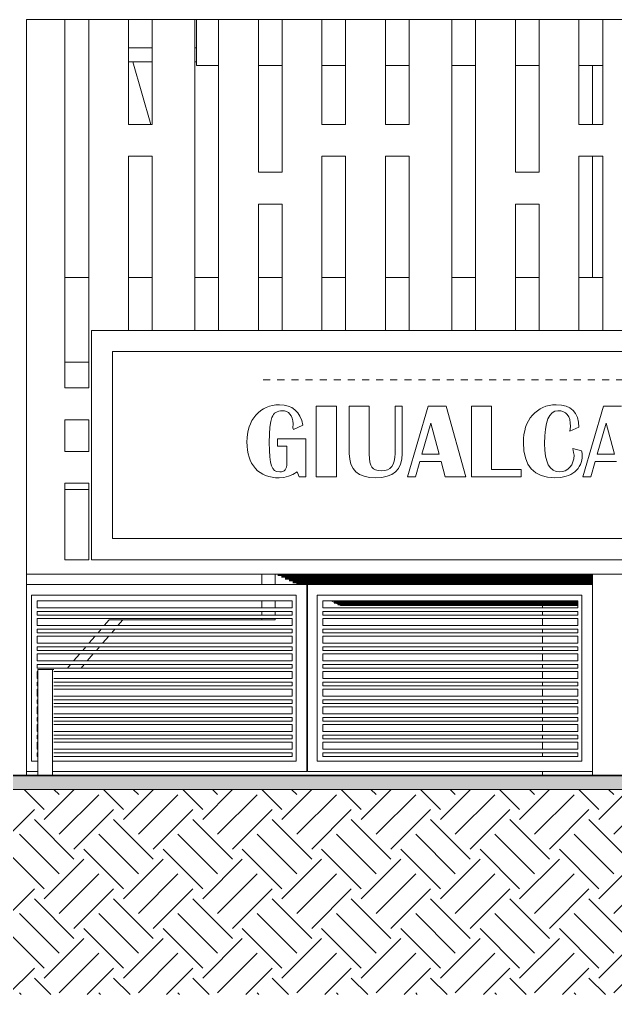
# Model space of a CAD drawing. Header units: metres. Extents: x -144 to 1000, y -717 to 29.
# Drawn here: x -16.41 to -7.96, y -662.78 to -648.98 of the extents above; entities that cross this region are included whole.
import ezdxf

# ---------------------------------------------------------------- set-up
doc = ezdxf.new("R2010")
doc.units = ezdxf.units.M
doc.linetypes.add('Punto 1 mm', pattern=[0.075, 0, -0.075])
doc.layers.get('0').update_dxf_attribs({"color": 1})
for name, color, linetype, lineweight in [('A-DETL-GENF', 1, 'Continuous', 9), ('A-DETL-THIN', 1, 'Continuous', 9), ('A-FLOR', 2, 'Continuous', 9), ('A-FLOR-LEVL', 51, 'Continuous', 9), ('A-FLOR-PATT', 8, 'Continuous', 50), ('A-GENM', 1, 'Continuous', 9), ('A-WALL', 4, 'Continuous', 9), ('C-PRKG', 2, 'Continuous', 9), ('S-COLS', 7, 'Continuous', 9)]:
    doc.layers.add(name, color=color, linetype=linetype, lineweight=lineweight)

# ---------------------------------------------------------------- blocks, each defined once
blk = doc.blocks.new('WEWE')
at = {"layer": 'A-DETL-GENF'}
blk.add_hatch(color=256, dxfattribs=at).paths.add_polyline_path([(-18.716, -659.882), (24.402, -659.882), (24.402, -659.682), (-18.716, -659.682)])
at = {"layer": 'A-DETL-GENF', "color": 252, "true_color": 0x959595}
for p, q in [((-16.055, -660.166), (-16.339, -659.882)), ((-16.055, -660.306), (-15.631, -659.882)), ((-15.844, -659.955), (-15.918, -659.882)), ((-14.932, -660.166), (-15.216, -659.882)), ((-14.932, -660.306), (-14.508, -659.882)), ((-14.722, -659.955), (-14.795, -659.882)), ((-13.81, -660.166), (-14.094, -659.882)), ((-13.81, -660.306), (-13.386, -659.882)), ((-13.599, -659.955), (-13.672, -659.882)), ((-12.687, -660.166), (-12.971, -659.882)), ((-12.687, -660.306), (-12.263, -659.882)), ((-12.477, -659.955), (-12.55, -659.882)), ((-11.565, -660.166), (-11.849, -659.882)), ((-11.565, -660.306), (-11.141, -659.882)), ((-11.354, -659.955), (-11.427, -659.882)), ((-10.442, -660.166), (-10.726, -659.882)), ((-10.442, -660.306), (-10.018, -659.882)), ((-10.232, -659.955), (-10.305, -659.882)), ((-9.32, -660.166), (-9.604, -659.882)), ((-9.32, -660.306), (-8.896, -659.882)), ((-9.109, -659.955), (-9.182, -659.882)), ((-8.197, -660.166), (-8.481, -659.882)), ((-8.197, -660.306), (-7.773, -659.882)), ((-7.987, -659.955), (-8.06, -659.882)), ((-15.844, -660.517), (-15.283, -659.956)), ((-14.722, -660.517), (-14.161, -659.956)), ((-13.599, -660.517), (-13.038, -659.956)), ((-12.477, -660.517), (-11.916, -659.956)), ((-11.354, -660.517), (-10.793, -659.956)), ((-10.232, -660.517), (-9.671, -659.956)), ((-9.109, -660.517), (-8.548, -659.956)), ((-7.987, -660.517), (-7.425, -659.956)), ((-16.757, -660.727), (-16.195, -660.166)), ((-15.634, -660.727), (-15.073, -660.166)), ((-14.511, -660.727), (-13.95, -660.166)), ((-13.389, -660.727), (-12.828, -660.166)), ((-12.266, -660.727), (-11.705, -660.166)), ((-11.144, -660.727), (-10.583, -660.166)), ((-10.021, -660.727), (-9.46, -660.166)), ((-8.899, -660.727), (-8.338, -660.166)), ((-15.634, -660.868), (-16.195, -660.306)), ((-14.511, -660.868), (-15.073, -660.306)), ((-13.389, -660.868), (-13.95, -660.306)), ((-12.266, -660.868), (-12.828, -660.306)), ((-11.144, -660.868), (-11.705, -660.306)), ((-10.021, -660.868), (-10.583, -660.306)), ((-8.899, -660.868), (-9.46, -660.306)), ((-7.776, -660.868), (-8.338, -660.306)), ((-15.844, -661.078), (-16.406, -660.516)), ((-14.722, -661.078), (-15.283, -660.516)), ((-13.599, -661.078), (-14.161, -660.516)), ((-12.477, -661.078), (-13.038, -660.516)), ((-11.354, -661.078), (-11.916, -660.516)), ((-10.232, -661.078), (-10.793, -660.516)), ((-9.109, -661.078), (-9.671, -660.516)), ((-7.987, -661.078), (-8.548, -660.516)), ((-16.055, -661.289), (-16.616, -660.727)), ((-14.932, -661.289), (-15.494, -660.727)), ((-13.81, -661.289), (-14.371, -660.727)), ((-12.687, -661.289), (-13.249, -660.727)), ((-11.565, -661.289), (-12.126, -660.727)), ((-10.442, -661.289), (-11.004, -660.727)), ((-9.32, -661.289), (-9.881, -660.727)), ((-8.197, -661.289), (-8.758, -660.727)), ((-16.055, -661.429), (-15.494, -660.867)), ((-14.932, -661.429), (-14.371, -660.867)), ((-13.81, -661.429), (-13.249, -660.867)), ((-12.687, -661.429), (-12.126, -660.867)), ((-11.565, -661.429), (-11.004, -660.867)), ((-10.442, -661.429), (-9.881, -660.867)), ((-9.32, -661.429), (-8.758, -660.867)), ((-8.197, -661.429), (-7.636, -660.867)), ((-15.844, -661.64), (-15.283, -661.078)), ((-14.722, -661.64), (-14.161, -661.078)), ((-13.599, -661.64), (-13.038, -661.078)), ((-12.477, -661.64), (-11.916, -661.078)), ((-11.354, -661.64), (-10.793, -661.078)), ((-10.232, -661.64), (-9.671, -661.078)), ((-9.109, -661.64), (-8.548, -661.078)), ((-7.987, -661.64), (-7.425, -661.078)), ((-16.757, -661.85), (-16.195, -661.288)), ((-15.634, -661.85), (-15.073, -661.288)), ((-14.511, -661.85), (-13.95, -661.288)), ((-13.389, -661.85), (-12.828, -661.288)), ((-12.266, -661.85), (-11.705, -661.288)), ((-11.144, -661.85), (-10.583, -661.288)), ((-10.021, -661.85), (-9.46, -661.288)), ((-8.899, -661.85), (-8.338, -661.288)), ((-15.634, -661.99), (-16.195, -661.429)), ((-14.511, -661.99), (-15.073, -661.429)), ((-13.389, -661.99), (-13.95, -661.429)), ((-12.266, -661.99), (-12.828, -661.429)), ((-11.144, -661.99), (-11.705, -661.429)), ((-10.021, -661.99), (-10.583, -661.429)), ((-8.899, -661.99), (-9.46, -661.429)), ((-7.776, -661.99), (-8.338, -661.429)), ((-15.844, -662.2), (-16.406, -661.639)), ((-14.722, -662.2), (-15.283, -661.639)), ((-13.599, -662.2), (-14.161, -661.639)), ((-12.477, -662.2), (-13.038, -661.639)), ((-11.354, -662.2), (-11.916, -661.639)), ((-10.232, -662.2), (-10.793, -661.639)), ((-9.109, -662.2), (-9.671, -661.639)), ((-7.987, -662.2), (-8.548, -661.639)), ((-16.055, -662.411), (-16.616, -661.85)), ((-14.932, -662.411), (-15.494, -661.85)), ((-13.81, -662.411), (-14.371, -661.85)), ((-12.687, -662.411), (-13.249, -661.85)), ((-11.565, -662.411), (-12.126, -661.85)), ((-10.442, -662.411), (-11.004, -661.85)), ((-9.32, -662.411), (-9.881, -661.85)), ((-8.197, -662.411), (-8.758, -661.85)), ((-16.055, -662.551), (-15.494, -661.99)), ((-14.932, -662.551), (-14.371, -661.99)), ((-13.81, -662.551), (-13.249, -661.99)), ((-12.687, -662.551), (-12.126, -661.99)), ((-11.565, -662.551), (-11.004, -661.99)), ((-10.442, -662.551), (-9.881, -661.99)), ((-9.32, -662.551), (-8.758, -661.99)), ((-8.197, -662.551), (-7.636, -661.99)), ((-15.844, -662.762), (-15.283, -662.201)), ((-14.722, -662.762), (-14.161, -662.201)), ((-13.599, -662.762), (-13.038, -662.201)), ((-12.477, -662.762), (-11.916, -662.201)), ((-11.354, -662.762), (-10.793, -662.201)), ((-10.232, -662.762), (-9.671, -662.201)), ((-9.109, -662.762), (-8.548, -662.201)), ((-7.987, -662.762), (-7.425, -662.201)), ((-16.569, -662.784), (-16.195, -662.411)), ((-15.446, -662.784), (-15.073, -662.411)), ((-14.324, -662.784), (-13.95, -662.411)), ((-13.201, -662.784), (-12.828, -662.411)), ((-12.079, -662.784), (-11.705, -662.411)), ((-10.956, -662.784), (-10.583, -662.411)), ((-9.834, -662.784), (-9.46, -662.411)), ((-8.711, -662.784), (-8.338, -662.411)), ((-15.962, -662.784), (-16.195, -662.551)), ((-14.84, -662.784), (-15.073, -662.551)), ((-13.717, -662.784), (-13.95, -662.551)), ((-12.595, -662.784), (-12.828, -662.551)), ((-11.472, -662.784), (-11.705, -662.551)), ((-10.349, -662.784), (-10.583, -662.551)), ((-9.227, -662.784), (-9.46, -662.551)), ((-8.104, -662.784), (-8.338, -662.551)), ((-16.383, -662.784), (-16.406, -662.761)), ((-15.26, -662.784), (-15.283, -662.761)), ((-14.138, -662.784), (-14.161, -662.761)), ((-13.015, -662.784), (-13.038, -662.761)), ((-11.892, -662.784), (-11.916, -662.761)), ((-10.77, -662.784), (-10.793, -662.761)), ((-9.647, -662.784), (-9.671, -662.761)), ((-8.525, -662.784), (-8.548, -662.761))]:
    blk.add_line(p, q, dxfattribs=at)
at = {"layer": 'A-DETL-THIN'}
for p, q in [((-18.716, -659.682), (24.402, -659.682)), ((24.402, -659.882), (-18.732, -659.882)), ((24.402, -659.882), (-18.716, -659.882))]:
    blk.add_line(p, q, dxfattribs=at)
at = {"layer": 'A-FLOR'}
for p, q in [((-14.863, -649.382), (-14.525, -649.382)), ((-13.922, -649.382), (-13.9, -649.382)), ((-14.525, -649.582), (-14.863, -649.582)), ((-13.9, -649.582), (-13.922, -649.582)), ((-11.858, -657.278), (-11.991, -657.213)), ((-8.495, -657.278), (-11.858, -657.278)), ((-8.495, -657.278), (-11.858, -657.278))]:
    blk.add_line(p, q, dxfattribs=at)
at = {"layer": 'A-FLOR', "lineweight": 35}
blk.add_line((24.402, -659.682), (-18.732, -659.682), dxfattribs=at)
at = {"layer": 'A-FLOR-LEVL', "color": 251, "linetype": 'Punto 1 mm', "true_color": 0x6c6c6c}
blk.add_line((-12.953, -654.082), (21.26, -654.082), dxfattribs=at)
at = {"layer": 'A-FLOR-PATT', "color": 9, "true_color": 0xc0c0c0}
for p, q in [((-12.748, -656.842), (-8.287, -656.842)), ((-12.694, -656.868), (-8.287, -656.868)), ((-12.641, -656.895), (-8.287, -656.895)), ((-12.587, -656.921), (-8.287, -656.921)), ((-12.534, -656.947), (-8.287, -656.947)), ((-12.481, -656.973), (-8.287, -656.973)), ((-12.337, -656.999), (-12.327, -656.999)), ((-12.337, -657.025), (-12.327, -657.025)), ((-11.947, -657.234), (-8.495, -657.234)), ((-11.894, -657.26), (-8.495, -657.26))]:
    blk.add_line(p, q, dxfattribs=at)
at = {"layer": 'A-GENM'}
for p, q in [((-12.949, -654.494), (-12.988, -654.519)), ((-12.909, -654.473), (-12.949, -654.494)), ((-12.866, -654.457), (-12.909, -654.473)), ((-12.82, -654.446), (-12.866, -654.457)), ((-12.772, -654.439), (-12.82, -654.446)), ((-12.722, -654.437), (-12.772, -654.439)), ((-12.657, -654.441), (-12.722, -654.437)), ((-12.599, -654.455), (-12.657, -654.441)), ((-12.547, -654.477), (-12.599, -654.455)), ((-12.503, -654.509), (-12.547, -654.477)), ((-12.464, -654.549), (-12.503, -654.509)), ((-11.917, -654.454), (-12.201, -654.454)), ((-12.201, -654.454), (-12.201, -655.454)), ((-11.917, -655.454), (-11.917, -654.454)), ((-11.451, -654.454), (-11.734, -654.454)), ((-11.734, -654.454), (-11.734, -655.127)), ((-11.451, -655.136), (-11.451, -654.454)), ((-10.984, -654.454), (-11.084, -654.454)), ((-11.084, -654.454), (-11.084, -655.127)), ((-10.984, -655.127), (-10.984, -654.454)), ((-10.615, -654.454), (-10.911, -655.454)), ((-10.36, -654.454), (-10.615, -654.454)), ((-10.082, -655.454), (-10.36, -654.454)), ((-9.717, -654.454), (-10, -654.454)), ((-10, -654.454), (-10, -655.454)), ((-9.717, -655.354), (-9.717, -654.454)), ((-9.031, -654.495), (-9.069, -654.52)), ((-8.991, -654.474), (-9.031, -654.495)), ((-8.948, -654.458), (-8.991, -654.474)), ((-8.902, -654.446), (-8.948, -654.458)), ((-8.854, -654.439), (-8.902, -654.446)), ((-8.804, -654.437), (-8.854, -654.439)), ((-8.729, -654.442), (-8.804, -654.437)), ((-8.663, -654.457), (-8.729, -654.442)), ((-8.608, -654.481), (-8.663, -654.457)), ((-8.563, -654.516), (-8.608, -654.481)), ((-8.131, -654.454), (-8.427, -655.454)), ((-7.876, -654.454), (-8.131, -654.454)), ((-13.086, -654.62), (-13.112, -654.66)), ((-13.056, -654.582), (-13.086, -654.62)), ((-13.023, -654.548), (-13.056, -654.582)), ((-12.988, -654.519), (-13.023, -654.548)), ((-12.846, -654.673), (-12.829, -654.615)), ((-12.829, -654.615), (-12.818, -654.593)), ((-12.818, -654.593), (-12.805, -654.574)), ((-12.805, -654.574), (-12.791, -654.557)), ((-12.791, -654.557), (-12.774, -654.544)), ((-12.774, -654.544), (-12.755, -654.534)), ((-12.755, -654.534), (-12.733, -654.526)), ((-12.733, -654.526), (-12.71, -654.522)), ((-12.71, -654.522), (-12.685, -654.52)), ((-12.685, -654.52), (-12.651, -654.523)), ((-12.651, -654.523), (-12.621, -654.532)), ((-12.621, -654.532), (-12.596, -654.547)), ((-12.596, -654.547), (-12.574, -654.567)), ((-12.574, -654.567), (-12.557, -654.594)), ((-12.557, -654.594), (-12.543, -654.626)), ((-12.543, -654.626), (-12.534, -654.664)), ((-12.433, -654.599), (-12.464, -654.549)), ((-12.408, -654.657), (-12.433, -654.599)), ((-9.169, -654.623), (-9.195, -654.664)), ((-9.138, -654.585), (-9.169, -654.623)), ((-9.105, -654.55), (-9.138, -654.585)), ((-9.069, -654.52), (-9.105, -654.55)), ((-8.94, -654.702), (-8.92, -654.637)), ((-8.92, -654.637), (-8.893, -654.586)), ((-8.893, -654.586), (-8.861, -654.549)), ((-8.861, -654.549), (-8.822, -654.527)), ((-8.822, -654.527), (-8.778, -654.52)), ((-8.778, -654.52), (-8.736, -654.524)), ((-8.736, -654.524), (-8.7, -654.534)), ((-8.7, -654.534), (-8.67, -654.551)), ((-8.67, -654.551), (-8.645, -654.576)), ((-8.645, -654.576), (-8.625, -654.607)), ((-8.625, -654.607), (-8.611, -654.645)), ((-8.611, -654.645), (-8.603, -654.691)), ((-8.528, -654.561), (-8.563, -654.516)), ((-8.503, -654.615), (-8.528, -654.561)), ((-8.488, -654.68), (-8.503, -654.615)), ((-13.152, -654.75), (-13.166, -654.799)), ((-13.134, -654.704), (-13.152, -654.75)), ((-13.112, -654.66), (-13.134, -654.704)), ((-12.865, -654.851), (-12.858, -654.752)), ((-12.858, -654.752), (-12.846, -654.673)), ((-12.534, -654.664), (-12.528, -654.708)), ((-12.528, -654.708), (-12.534, -654.763)), ((-12.534, -654.763), (-12.526, -654.787)), ((-12.526, -654.787), (-12.39, -654.725)), ((-12.39, -654.725), (-12.408, -654.657)), ((-10.705, -655.137), (-10.578, -654.698)), ((-10.578, -654.698), (-10.46, -655.137)), ((-9.235, -654.755), (-9.249, -654.804)), ((-9.217, -654.708), (-9.235, -654.755)), ((-9.195, -654.664), (-9.217, -654.708)), ((-8.964, -654.877), (-8.955, -654.782)), ((-8.955, -654.782), (-8.94, -654.702)), ((-8.6, -654.743), (-8.607, -654.811)), ((-8.607, -654.811), (-8.483, -654.754)), ((-8.603, -654.691), (-8.6, -654.743)), ((-8.483, -654.754), (-8.488, -654.68)), ((-8.221, -655.137), (-8.094, -654.698)), ((-8.094, -654.698), (-7.976, -655.137)), ((-13.182, -654.905), (-13.184, -654.963)), ((-13.176, -654.851), (-13.182, -654.905)), ((-13.166, -654.799), (-13.176, -654.851)), ((-12.868, -654.97), (-12.865, -654.851)), ((-12.751, -654.92), (-12.751, -655.02)), ((-12.351, -654.92), (-12.751, -654.92)), ((-12.351, -655.454), (-12.351, -654.92)), ((-9.265, -654.912), (-9.267, -654.97)), ((-9.259, -654.857), (-9.265, -654.912)), ((-9.249, -654.804), (-9.259, -654.857)), ((-8.967, -654.986), (-8.964, -654.877)), ((-13.184, -654.963), (-13.182, -655.021)), ((-13.182, -655.021), (-13.177, -655.077)), ((-12.866, -655.082), (-12.868, -654.97)), ((-12.751, -655.02), (-12.618, -655.02)), ((-12.618, -655.02), (-12.618, -655.263)), ((-9.267, -654.97), (-9.26, -655.087)), ((-8.963, -655.08), (-8.967, -654.986)), ((-8.568, -655.055), (-8.555, -655.11)), ((-8.444, -655.087), (-8.568, -655.055)), ((-13.177, -655.077), (-13.167, -655.129)), ((-13.167, -655.129), (-13.154, -655.177)), ((-13.154, -655.177), (-13.137, -655.222)), ((-12.86, -655.174), (-12.866, -655.082)), ((-12.85, -655.247), (-12.86, -655.174)), ((-11.734, -655.127), (-11.728, -655.207)), ((-11.448, -655.198), (-11.451, -655.136)), ((-11.441, -655.25), (-11.448, -655.198)), ((-11.087, -655.184), (-11.096, -655.233)), ((-11.084, -655.127), (-11.087, -655.184)), ((-10.99, -655.207), (-10.984, -655.127)), ((-10.46, -655.137), (-10.705, -655.137)), ((-9.26, -655.087), (-9.239, -655.189)), ((-9.239, -655.189), (-9.204, -655.275)), ((-8.953, -655.162), (-8.963, -655.08)), ((-8.937, -655.231), (-8.953, -655.162)), ((-8.554, -655.199), (-8.565, -655.243)), ((-8.555, -655.11), (-8.55, -655.151)), ((-8.55, -655.151), (-8.554, -655.199)), ((-8.436, -655.122), (-8.444, -655.087)), ((-8.44, -655.221), (-8.435, -655.188)), ((-8.433, -655.152), (-8.436, -655.122)), ((-8.435, -655.188), (-8.433, -655.152)), ((-7.976, -655.137), (-8.221, -655.137)), ((-13.137, -655.222), (-13.117, -655.264)), ((-13.117, -655.264), (-13.092, -655.302)), ((-13.092, -655.302), (-13.064, -655.337)), ((-13.064, -655.337), (-13.032, -655.369)), ((-12.837, -655.3), (-12.85, -655.247)), ((-12.818, -655.338), (-12.837, -655.3)), ((-12.792, -655.365), (-12.818, -655.338)), ((-12.632, -655.339), (-12.643, -655.356)), ((-12.624, -655.317), (-12.632, -655.339)), ((-12.619, -655.292), (-12.624, -655.317)), ((-12.618, -655.263), (-12.619, -655.292)), ((-11.728, -655.207), (-11.711, -655.277)), ((-11.711, -655.277), (-11.681, -655.336)), ((-11.681, -655.336), (-11.64, -655.384)), ((-11.43, -655.291), (-11.441, -655.25)), ((-11.414, -655.321), (-11.43, -655.291)), ((-11.391, -655.342), (-11.414, -655.321)), ((-11.361, -655.358), (-11.391, -655.342)), ((-11.159, -655.336), (-11.192, -655.355)), ((-11.132, -655.309), (-11.159, -655.336)), ((-11.111, -655.275), (-11.132, -655.309)), ((-11.096, -655.233), (-11.111, -655.275)), ((-11.078, -655.384), (-11.037, -655.336)), ((-11.037, -655.336), (-11.007, -655.277)), ((-11.007, -655.277), (-10.99, -655.207)), ((-10.797, -655.454), (-10.734, -655.237)), ((-10.734, -655.237), (-10.432, -655.237)), ((-10.432, -655.237), (-10.373, -655.454)), ((-9.204, -655.275), (-9.156, -655.345)), ((-8.914, -655.287), (-8.937, -655.231)), ((-8.884, -655.331), (-8.914, -655.287)), ((-8.847, -655.362), (-8.884, -655.331)), ((-8.608, -655.319), (-8.639, -655.349)), ((-8.583, -655.284), (-8.608, -655.319)), ((-8.565, -655.243), (-8.583, -655.284)), ((-8.514, -655.361), (-8.493, -655.337)), ((-8.493, -655.337), (-8.475, -655.311)), ((-8.475, -655.311), (-8.46, -655.283)), ((-8.46, -655.283), (-8.448, -655.253)), ((-8.448, -655.253), (-8.44, -655.221)), ((-8.313, -655.454), (-8.25, -655.237)), ((-8.25, -655.237), (-7.949, -655.237)), ((-13.032, -655.369), (-12.998, -655.396)), ((-12.998, -655.396), (-12.96, -655.418)), ((-12.96, -655.418), (-12.919, -655.437)), ((-12.919, -655.437), (-12.875, -655.452)), ((-12.875, -655.452), (-12.828, -655.462)), ((-12.828, -655.462), (-12.778, -655.468)), ((-12.776, -655.375), (-12.792, -655.365)), ((-12.778, -655.468), (-12.725, -655.47)), ((-12.759, -655.382), (-12.776, -655.375)), ((-12.719, -655.387), (-12.759, -655.382)), ((-12.725, -655.47), (-12.66, -655.465)), ((-12.695, -655.385), (-12.719, -655.387)), ((-12.675, -655.379), (-12.695, -655.385)), ((-12.657, -655.37), (-12.675, -655.379)), ((-12.66, -655.465), (-12.596, -655.449)), ((-12.643, -655.356), (-12.657, -655.37)), ((-12.596, -655.449), (-12.534, -655.423)), ((-12.534, -655.423), (-12.474, -655.386)), ((-12.474, -655.386), (-12.443, -655.454)), ((-12.443, -655.454), (-12.351, -655.454)), ((-12.201, -655.454), (-11.917, -655.454)), ((-11.64, -655.384), (-11.588, -655.422)), ((-11.588, -655.422), (-11.523, -655.449)), ((-11.523, -655.449), (-11.447, -655.465)), ((-11.447, -655.465), (-11.36, -655.47)), ((-11.323, -655.367), (-11.361, -655.358)), ((-11.36, -655.47), (-11.272, -655.465)), ((-11.277, -655.37), (-11.323, -655.367)), ((-11.232, -655.367), (-11.277, -655.37)), ((-11.272, -655.465), (-11.195, -655.449)), ((-11.192, -655.355), (-11.232, -655.367)), ((-11.195, -655.449), (-11.131, -655.422)), ((-11.131, -655.422), (-11.078, -655.384)), ((-10.911, -655.454), (-10.797, -655.454)), ((-10.373, -655.454), (-10.082, -655.454)), ((-10, -655.454), (-9.3, -655.454)), ((-9.3, -655.354), (-9.717, -655.354)), ((-9.3, -655.454), (-9.3, -655.354)), ((-9.156, -655.345), (-9.093, -655.4)), ((-9.093, -655.4), (-9.017, -655.439)), ((-9.017, -655.439), (-8.926, -655.463)), ((-8.926, -655.463), (-8.822, -655.47)), ((-8.804, -655.381), (-8.847, -655.362)), ((-8.822, -655.47), (-8.738, -655.465)), ((-8.754, -655.387), (-8.804, -655.381)), ((-8.712, -655.383), (-8.754, -655.387)), ((-8.738, -655.465), (-8.663, -655.449)), ((-8.674, -655.37), (-8.712, -655.383)), ((-8.639, -655.349), (-8.674, -655.37)), ((-8.663, -655.449), (-8.628, -655.437)), ((-8.628, -655.437), (-8.596, -655.422)), ((-8.596, -655.422), (-8.566, -655.404)), ((-8.566, -655.404), (-8.539, -655.384)), ((-8.539, -655.384), (-8.514, -655.361)), ((-8.427, -655.454), (-8.313, -655.454))]:
    blk.add_line(p, q, dxfattribs=at)
at = {"layer": 'A-WALL'}
for p, q in [((-16.306, -648.982), (14.732, -648.982)), ((-16.306, -659.682), (-16.306, -648.982)), ((-15.763, -654.197), (-15.763, -648.982)), ((-15.425, -648.982), (-15.425, -654.197)), ((-14.863, -650.469), (-14.863, -648.982)), ((-14.525, -648.982), (-14.525, -650.469)), ((-13.922, -653.384), (-13.922, -648.982)), ((-13.9, -648.982), (-13.9, -649.632)), ((-13.585, -648.982), (-13.585, -653.384)), ((-13.022, -651.144), (-13.022, -648.982)), ((-12.685, -648.982), (-12.685, -651.144)), ((-12.122, -650.469), (-12.122, -648.982)), ((-11.785, -648.982), (-11.785, -650.469)), ((-11.222, -650.469), (-11.222, -648.982)), ((-10.885, -648.982), (-10.885, -650.469)), ((-10.281, -653.384), (-10.281, -648.982)), ((-9.944, -648.982), (-9.944, -653.384)), ((-9.381, -651.144), (-9.381, -648.982)), ((-9.044, -648.982), (-9.044, -651.144)), ((-8.481, -650.469), (-8.481, -648.982)), ((-8.144, -648.982), (-8.144, -650.469)), ((-14.857, -649.382), (-14.863, -649.362)), ((-14.544, -650.469), (-14.8, -649.582)), ((-13.9, -649.632), (-13.585, -649.632)), ((-13.022, -649.632), (-12.685, -649.632)), ((-12.122, -649.632), (-11.785, -649.632)), ((-11.222, -649.632), (-10.885, -649.632)), ((-10.281, -649.632), (-9.944, -649.632)), ((-9.381, -649.632), (-9.044, -649.632)), ((-8.481, -649.632), (-8.144, -649.632)), ((-14.525, -650.469), (-14.863, -650.469)), ((-11.785, -650.469), (-12.122, -650.469)), ((-10.885, -650.469), (-11.222, -650.469)), ((-8.144, -650.469), (-8.481, -650.469)), ((-14.863, -653.384), (-14.863, -650.919)), ((-14.863, -650.919), (-14.525, -650.919)), ((-14.525, -650.919), (-14.525, -653.384)), ((-12.122, -653.384), (-12.122, -650.919)), ((-12.122, -650.919), (-11.785, -650.919)), ((-11.785, -650.919), (-11.785, -653.384)), ((-11.222, -653.384), (-11.222, -650.919)), ((-11.222, -650.919), (-10.885, -650.919)), ((-10.885, -650.919), (-10.885, -653.384)), ((-8.481, -653.384), (-8.481, -650.919)), ((-8.481, -650.919), (-8.144, -650.919)), ((-8.144, -650.919), (-8.144, -653.384)), ((-12.685, -651.144), (-13.022, -651.144)), ((-9.044, -651.144), (-9.381, -651.144)), ((-13.022, -653.384), (-13.022, -651.594)), ((-13.022, -651.594), (-12.685, -651.594)), ((-12.685, -651.594), (-12.685, -653.384)), ((-9.381, -653.384), (-9.381, -651.594)), ((-9.381, -651.594), (-9.044, -651.594)), ((-9.044, -651.594), (-9.044, -653.384)), ((-15.425, -652.635), (-15.763, -652.635)), ((-14.525, -652.635), (-14.863, -652.635)), ((-13.921, -652.635), (-13.922, -652.632)), ((-13.585, -652.635), (-13.922, -652.635)), ((-12.685, -652.635), (-13.022, -652.635)), ((-11.785, -652.635), (-12.122, -652.635)), ((-10.885, -652.635), (-11.222, -652.635)), ((-9.944, -652.635), (-10.281, -652.635)), ((-9.044, -652.635), (-9.381, -652.635)), ((-8.144, -652.635), (-8.481, -652.635)), ((-4.881, -653.384), (-15.387, -653.384)), ((-15.387, -653.384), (-15.387, -656.629)), ((-15.087, -656.329), (-15.087, -653.684)), ((-15.087, -653.684), (-5.181, -653.684)), ((-15.763, -653.835), (-15.425, -653.835)), ((-15.425, -654.197), (-15.763, -654.197)), ((-15.763, -655.097), (-15.763, -654.647)), ((-15.763, -654.647), (-15.425, -654.647)), ((-15.425, -654.647), (-15.425, -655.097)), ((-15.425, -655.097), (-15.763, -655.097)), ((-15.763, -656.632), (-15.763, -655.547)), ((-15.763, -655.547), (-15.425, -655.547)), ((-15.425, -655.547), (-15.425, -656.632)), ((-15.425, -655.635), (-15.763, -655.635)), ((-5.181, -656.329), (-15.087, -656.329)), ((-15.425, -656.632), (-15.763, -656.632)), ((-15.387, -656.629), (-4.881, -656.629)), ((-14.863, -656.632), (-14.863, -656.629)), ((-14.525, -656.632), (-14.863, -656.632)), ((-14.525, -656.629), (-14.525, -656.632)), ((-13.922, -656.632), (-13.922, -656.629)), ((-13.585, -656.632), (-13.922, -656.632)), ((-13.585, -656.629), (-13.585, -656.632)), ((-13.022, -656.632), (-13.022, -656.629)), ((-12.685, -656.632), (-13.022, -656.632)), ((-12.685, -656.629), (-12.685, -656.632)), ((-12.122, -656.632), (-12.122, -656.629)), ((-11.785, -656.632), (-12.122, -656.632)), ((-11.785, -656.629), (-11.785, -656.632)), ((-11.222, -656.632), (-11.222, -656.629)), ((-10.885, -656.632), (-11.222, -656.632)), ((-10.885, -656.629), (-10.885, -656.632)), ((-10.281, -656.632), (-10.281, -656.629)), ((-9.944, -656.632), (-10.281, -656.632)), ((-9.944, -656.629), (-9.944, -656.632)), ((-9.381, -656.632), (-9.381, -656.629)), ((-9.044, -656.632), (-9.381, -656.632)), ((-9.044, -656.629), (-9.044, -656.632)), ((-8.481, -656.632), (-8.481, -656.629)), ((-8.144, -656.632), (-8.481, -656.632)), ((-8.144, -656.629), (-8.144, -656.632)), ((-16.306, -656.835), (-4.237, -656.835)), ((-12.974, -656.979), (-12.974, -656.835)), ((-12.782, -656.835), (-12.782, -656.979)), ((-12.337, -656.979), (-16.306, -656.979)), ((-12.337, -659.629), (-12.337, -656.979)), ((-8.287, -656.979), (-12.327, -656.979)), ((-12.327, -656.979), (-12.327, -659.629)), ((-8.287, -659.629), (-8.287, -656.979)), ((-16.237, -659.479), (-16.237, -657.129)), ((-16.237, -657.129), (-12.487, -657.129)), ((-12.487, -657.129), (-12.487, -659.479)), ((-12.187, -659.479), (-12.187, -657.129)), ((-12.187, -657.129), (-8.437, -657.129)), ((-8.437, -657.129), (-8.437, -659.479)), ((-16.157, -657.213), (-12.545, -657.213)), ((-16.157, -657.313), (-16.157, -657.213)), ((-12.974, -657.313), (-12.974, -657.213)), ((-12.782, -657.213), (-12.782, -657.313)), ((-12.545, -657.213), (-12.545, -657.313)), ((-12.107, -657.213), (-8.495, -657.213)), ((-12.107, -657.313), (-12.107, -657.213)), ((-8.495, -657.213), (-8.495, -657.313)), ((-12.545, -657.313), (-16.157, -657.313)), ((-16.157, -657.363), (-12.545, -657.363)), ((-16.157, -657.413), (-16.157, -657.363)), ((-12.545, -657.413), (-16.157, -657.413)), ((-12.974, -657.413), (-12.974, -657.363)), ((-12.782, -657.363), (-12.782, -657.413)), ((-12.545, -657.363), (-12.545, -657.413)), ((-8.495, -657.313), (-12.107, -657.313)), ((-12.107, -657.363), (-8.495, -657.363)), ((-12.107, -657.413), (-12.107, -657.363)), ((-8.495, -657.413), (-12.107, -657.413)), ((-8.996, -657.313), (-8.996, -657.278)), ((-8.996, -657.413), (-8.996, -657.363)), ((-8.495, -657.363), (-8.495, -657.413)), ((-16.157, -657.463), (-12.545, -657.463)), ((-16.157, -657.563), (-16.157, -657.463)), ((-15.205, -657.563), (-15.134, -657.482)), ((-12.782, -657.482), (-15.134, -657.482)), ((-14.942, -657.482), (-15.012, -657.563)), ((-12.974, -657.482), (-12.974, -657.463)), ((-12.782, -657.463), (-12.782, -657.482)), ((-12.545, -657.463), (-12.545, -657.563)), ((-12.107, -657.463), (-8.495, -657.463)), ((-12.107, -657.563), (-12.107, -657.463)), ((-8.996, -657.563), (-8.996, -657.463)), ((-8.495, -657.463), (-8.495, -657.563)), ((-12.545, -657.563), (-16.157, -657.563)), ((-16.157, -657.613), (-12.545, -657.613)), ((-16.157, -657.663), (-16.157, -657.613)), ((-12.545, -657.663), (-16.157, -657.663)), ((-15.291, -657.663), (-15.248, -657.613)), ((-15.056, -657.613), (-15.099, -657.663)), ((-12.545, -657.613), (-12.545, -657.663)), ((-8.495, -657.563), (-12.107, -657.563)), ((-12.107, -657.613), (-8.495, -657.613)), ((-12.107, -657.663), (-12.107, -657.613)), ((-8.495, -657.663), (-12.107, -657.663)), ((-8.996, -657.663), (-8.996, -657.613)), ((-8.495, -657.613), (-8.495, -657.663)), ((-16.157, -657.713), (-12.545, -657.713)), ((-16.157, -657.813), (-16.157, -657.713)), ((-12.545, -657.813), (-16.157, -657.813)), ((-15.422, -657.813), (-15.335, -657.713)), ((-15.142, -657.713), (-15.229, -657.813)), ((-12.545, -657.713), (-12.545, -657.813)), ((-12.107, -657.713), (-8.495, -657.713)), ((-12.107, -657.813), (-12.107, -657.713)), ((-8.495, -657.813), (-12.107, -657.813)), ((-8.996, -657.813), (-8.996, -657.713)), ((-8.495, -657.713), (-8.495, -657.813)), ((-16.157, -657.863), (-12.545, -657.863)), ((-16.157, -657.913), (-16.157, -657.863)), ((-12.545, -657.913), (-16.157, -657.913)), ((-16.157, -657.963), (-12.545, -657.963)), ((-16.157, -658.063), (-16.157, -657.963)), ((-15.639, -658.063), (-15.552, -657.963)), ((-15.508, -657.913), (-15.465, -657.863)), ((-15.36, -657.963), (-15.446, -658.063)), ((-15.273, -657.863), (-15.316, -657.913)), ((-12.545, -657.863), (-12.545, -657.913)), ((-12.545, -657.963), (-12.545, -658.063)), ((-12.107, -657.863), (-8.495, -657.863)), ((-12.107, -657.913), (-12.107, -657.863)), ((-8.495, -657.913), (-12.107, -657.913)), ((-12.107, -657.963), (-8.495, -657.963)), ((-12.107, -658.063), (-12.107, -657.963)), ((-8.996, -657.913), (-8.996, -657.863)), ((-8.996, -658.063), (-8.996, -657.963)), ((-8.495, -657.863), (-8.495, -657.913)), ((-8.495, -657.963), (-8.495, -658.063)), ((-12.545, -658.063), (-16.157, -658.063)), ((-8.495, -658.063), (-12.107, -658.063)), ((-16.157, -658.113), (-12.545, -658.113)), ((-16.157, -658.163), (-16.157, -658.113)), ((-12.545, -658.163), (-16.157, -658.163)), ((-16.157, -658.213), (-16.147, -658.213)), ((-16.157, -658.313), (-16.157, -658.213)), ((-16.147, -659.682), (-16.147, -658.182)), ((-15.919, -658.182), (-16.147, -658.182)), ((-15.939, -658.182), (-15.939, -659.682)), ((-15.919, -658.213), (-12.545, -658.213)), ((-15.725, -658.163), (-15.682, -658.113)), ((-15.49, -658.113), (-15.533, -658.163)), ((-12.545, -658.113), (-12.545, -658.163)), ((-12.545, -658.213), (-12.545, -658.313)), ((-12.107, -658.113), (-8.495, -658.113)), ((-12.107, -658.163), (-12.107, -658.113)), ((-8.495, -658.163), (-12.107, -658.163)), ((-12.107, -658.213), (-8.495, -658.213)), ((-12.107, -658.313), (-12.107, -658.213)), ((-8.996, -658.163), (-8.996, -658.113)), ((-8.996, -658.313), (-8.996, -658.213)), ((-8.495, -658.113), (-8.495, -658.163)), ((-8.495, -658.213), (-8.495, -658.313)), ((-16.147, -658.313), (-16.157, -658.313)), ((-16.157, -658.363), (-16.147, -658.363)), ((-16.157, -658.413), (-16.157, -658.363)), ((-12.545, -658.313), (-15.919, -658.313)), ((-15.919, -658.363), (-12.545, -658.363)), ((-12.545, -658.363), (-12.545, -658.413)), ((-8.495, -658.313), (-12.107, -658.313)), ((-12.107, -658.363), (-8.495, -658.363)), ((-12.107, -658.413), (-12.107, -658.363)), ((-8.996, -658.413), (-8.996, -658.363)), ((-8.495, -658.363), (-8.495, -658.413)), ((-16.147, -658.413), (-16.157, -658.413)), ((-16.157, -658.463), (-16.147, -658.463)), ((-16.157, -658.563), (-16.157, -658.463)), ((-12.545, -658.413), (-15.919, -658.413)), ((-15.919, -658.463), (-12.545, -658.463)), ((-12.545, -658.463), (-12.545, -658.563)), ((-8.495, -658.413), (-12.107, -658.413)), ((-12.107, -658.463), (-8.495, -658.463)), ((-12.107, -658.563), (-12.107, -658.463)), ((-8.996, -658.563), (-8.996, -658.463)), ((-8.495, -658.463), (-8.495, -658.563)), ((-16.147, -658.563), (-16.157, -658.563)), ((-16.157, -658.613), (-16.147, -658.613)), ((-16.157, -658.663), (-16.157, -658.613)), ((-12.545, -658.563), (-15.919, -658.563)), ((-15.919, -658.613), (-12.545, -658.613)), ((-12.545, -658.613), (-12.545, -658.663)), ((-8.495, -658.563), (-12.107, -658.563)), ((-12.107, -658.613), (-8.495, -658.613)), ((-12.107, -658.663), (-12.107, -658.613)), ((-8.996, -658.663), (-8.996, -658.613)), ((-8.495, -658.613), (-8.495, -658.663)), ((-16.147, -658.663), (-16.157, -658.663)), ((-16.157, -658.713), (-16.147, -658.713)), ((-16.157, -658.813), (-16.157, -658.713)), ((-12.545, -658.663), (-15.919, -658.663)), ((-15.919, -658.713), (-12.545, -658.713)), ((-12.545, -658.713), (-12.545, -658.813)), ((-8.495, -658.663), (-12.107, -658.663)), ((-12.107, -658.713), (-8.495, -658.713)), ((-12.107, -658.813), (-12.107, -658.713)), ((-8.996, -658.813), (-8.996, -658.713)), ((-8.495, -658.713), (-8.495, -658.813)), ((-16.147, -658.813), (-16.157, -658.813)), ((-16.157, -658.863), (-16.147, -658.863)), ((-16.157, -658.913), (-16.157, -658.863)), ((-16.147, -658.913), (-16.157, -658.913)), ((-12.545, -658.813), (-15.919, -658.813)), ((-15.919, -658.863), (-12.545, -658.863)), ((-12.545, -658.913), (-15.919, -658.913)), ((-12.545, -658.863), (-12.545, -658.913)), ((-8.495, -658.813), (-12.107, -658.813)), ((-12.107, -658.863), (-8.495, -658.863)), ((-12.107, -658.913), (-12.107, -658.863)), ((-8.495, -658.913), (-12.107, -658.913)), ((-8.996, -658.913), (-8.996, -658.863)), ((-8.495, -658.863), (-8.495, -658.913)), ((-16.157, -658.963), (-16.147, -658.963)), ((-16.157, -659.063), (-16.157, -658.963)), ((-16.147, -659.063), (-16.157, -659.063)), ((-15.919, -658.963), (-12.545, -658.963)), ((-12.545, -659.063), (-15.919, -659.063)), ((-12.545, -658.963), (-12.545, -659.063)), ((-12.107, -658.963), (-8.495, -658.963)), ((-12.107, -659.063), (-12.107, -658.963)), ((-8.495, -659.063), (-12.107, -659.063)), ((-8.996, -659.063), (-8.996, -658.963)), ((-8.495, -658.963), (-8.495, -659.063)), ((-16.157, -659.113), (-16.147, -659.113)), ((-16.157, -659.163), (-16.157, -659.113)), ((-16.147, -659.163), (-16.157, -659.163)), ((-15.919, -659.113), (-12.545, -659.113)), ((-12.545, -659.163), (-15.919, -659.163)), ((-12.545, -659.113), (-12.545, -659.163)), ((-12.107, -659.113), (-8.495, -659.113)), ((-12.107, -659.163), (-12.107, -659.113)), ((-8.495, -659.163), (-12.107, -659.163)), ((-8.996, -659.163), (-8.996, -659.113)), ((-8.495, -659.113), (-8.495, -659.163)), ((-16.157, -659.213), (-16.147, -659.213)), ((-16.157, -659.313), (-16.157, -659.213)), ((-16.147, -659.313), (-16.157, -659.313)), ((-15.919, -659.213), (-12.545, -659.213)), ((-12.545, -659.313), (-15.919, -659.313)), ((-12.545, -659.213), (-12.545, -659.313)), ((-12.107, -659.213), (-8.495, -659.213)), ((-12.107, -659.313), (-12.107, -659.213)), ((-8.495, -659.313), (-12.107, -659.313)), ((-8.996, -659.313), (-8.996, -659.213)), ((-8.495, -659.213), (-8.495, -659.313)), ((-16.147, -659.479), (-16.237, -659.479)), ((-16.157, -659.363), (-16.147, -659.363)), ((-16.157, -659.413), (-16.157, -659.363)), ((-16.147, -659.413), (-16.157, -659.413)), ((-12.487, -659.479), (-15.927, -659.479)), ((-15.919, -659.363), (-12.545, -659.363)), ((-12.545, -659.413), (-15.919, -659.413)), ((-12.545, -659.363), (-12.545, -659.413)), ((-8.437, -659.479), (-12.187, -659.479)), ((-12.107, -659.363), (-8.495, -659.363)), ((-12.107, -659.413), (-12.107, -659.363)), ((-8.495, -659.413), (-12.107, -659.413)), ((-8.996, -659.413), (-8.996, -659.363)), ((-8.495, -659.363), (-8.495, -659.413)), ((-16.306, -659.629), (-16.147, -659.629)), ((-15.927, -659.629), (-12.337, -659.629)), ((-12.327, -659.629), (-8.287, -659.629)), ((-8.996, -659.682), (-8.996, -659.629))]:
    blk.add_line(p, q, dxfattribs=at)
at = {"layer": 'C-PRKG'}
for p, q in [((-14.452, -659.679), (-14.526, -659.679)), ((-14.526, -659.679), (-14.526, -659.682)), ((-14.452, -659.682), (-14.452, -659.679))]:
    blk.add_line(p, q, dxfattribs=at)
at = {"layer": 'S-COLS'}
for p, q in [((-8.287, -650.469), (-8.287, -649.632)), ((-8.287, -650.469), (-8.287, -649.632)), ((-8.287, -650.469), (-8.287, -649.632)), ((-8.287, -652.635), (-8.287, -650.919)), ((-8.287, -652.635), (-8.287, -650.919)), ((-8.287, -652.635), (-8.287, -650.919)), ((-8.287, -656.979), (-8.287, -656.835)), ((-8.287, -656.979), (-8.287, -656.835)), ((-8.287, -659.682), (-8.287, -659.628)), ((-8.287, -659.682), (-8.287, -659.629)), ((-8.287, -659.682), (-8.287, -659.629))]:
    blk.add_line(p, q, dxfattribs=at)

msp = doc.modelspace()

# ---------------------------------------------------------------- block references
at = {"color": 3}
msp.add_blockref('WEWE', (0, 0), dxfattribs=at)

doc.saveas('drawing.dxf')
